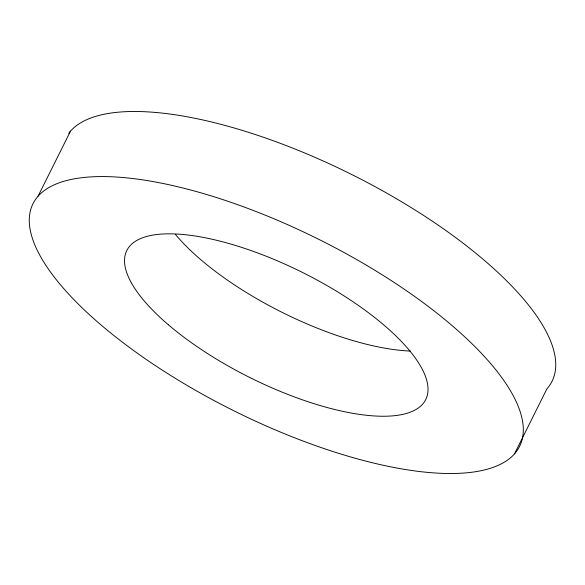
<?xml version="1.0" encoding="UTF-8"?>
<svg xmlns="http://www.w3.org/2000/svg" width="585" height="585" viewBox="0 0 585 585"><rect width="100%" height="100%" fill="white"/><g stroke="black" fill="none" stroke-linecap="round" stroke-linejoin="round"><path stroke-width="0.88" d="M38.054 196.209L70.5 131.135M514.5 453.865A271.879 95.662 26.5 0 0 213.796 196.699A271.879 95.662 26.5 0 0 100.54 324.543A271.879 95.662 26.5 0 0 514.5 453.865L546.946 388.791A271.879 95.662 26.5 0 0 370.795 184.363A271.879 95.662 26.5 0 0 68.774 133.234M410.451 351.066A167.01 58.763 26.5 0 1 175.566 234.548M168.319 324.733A167.01 58.763 26.5 0 0 422.611 404.176A167.01 58.763 26.5 0 0 237.898 246.197A167.01 58.763 26.5 0 0 168.319 324.733"/></g></svg>
